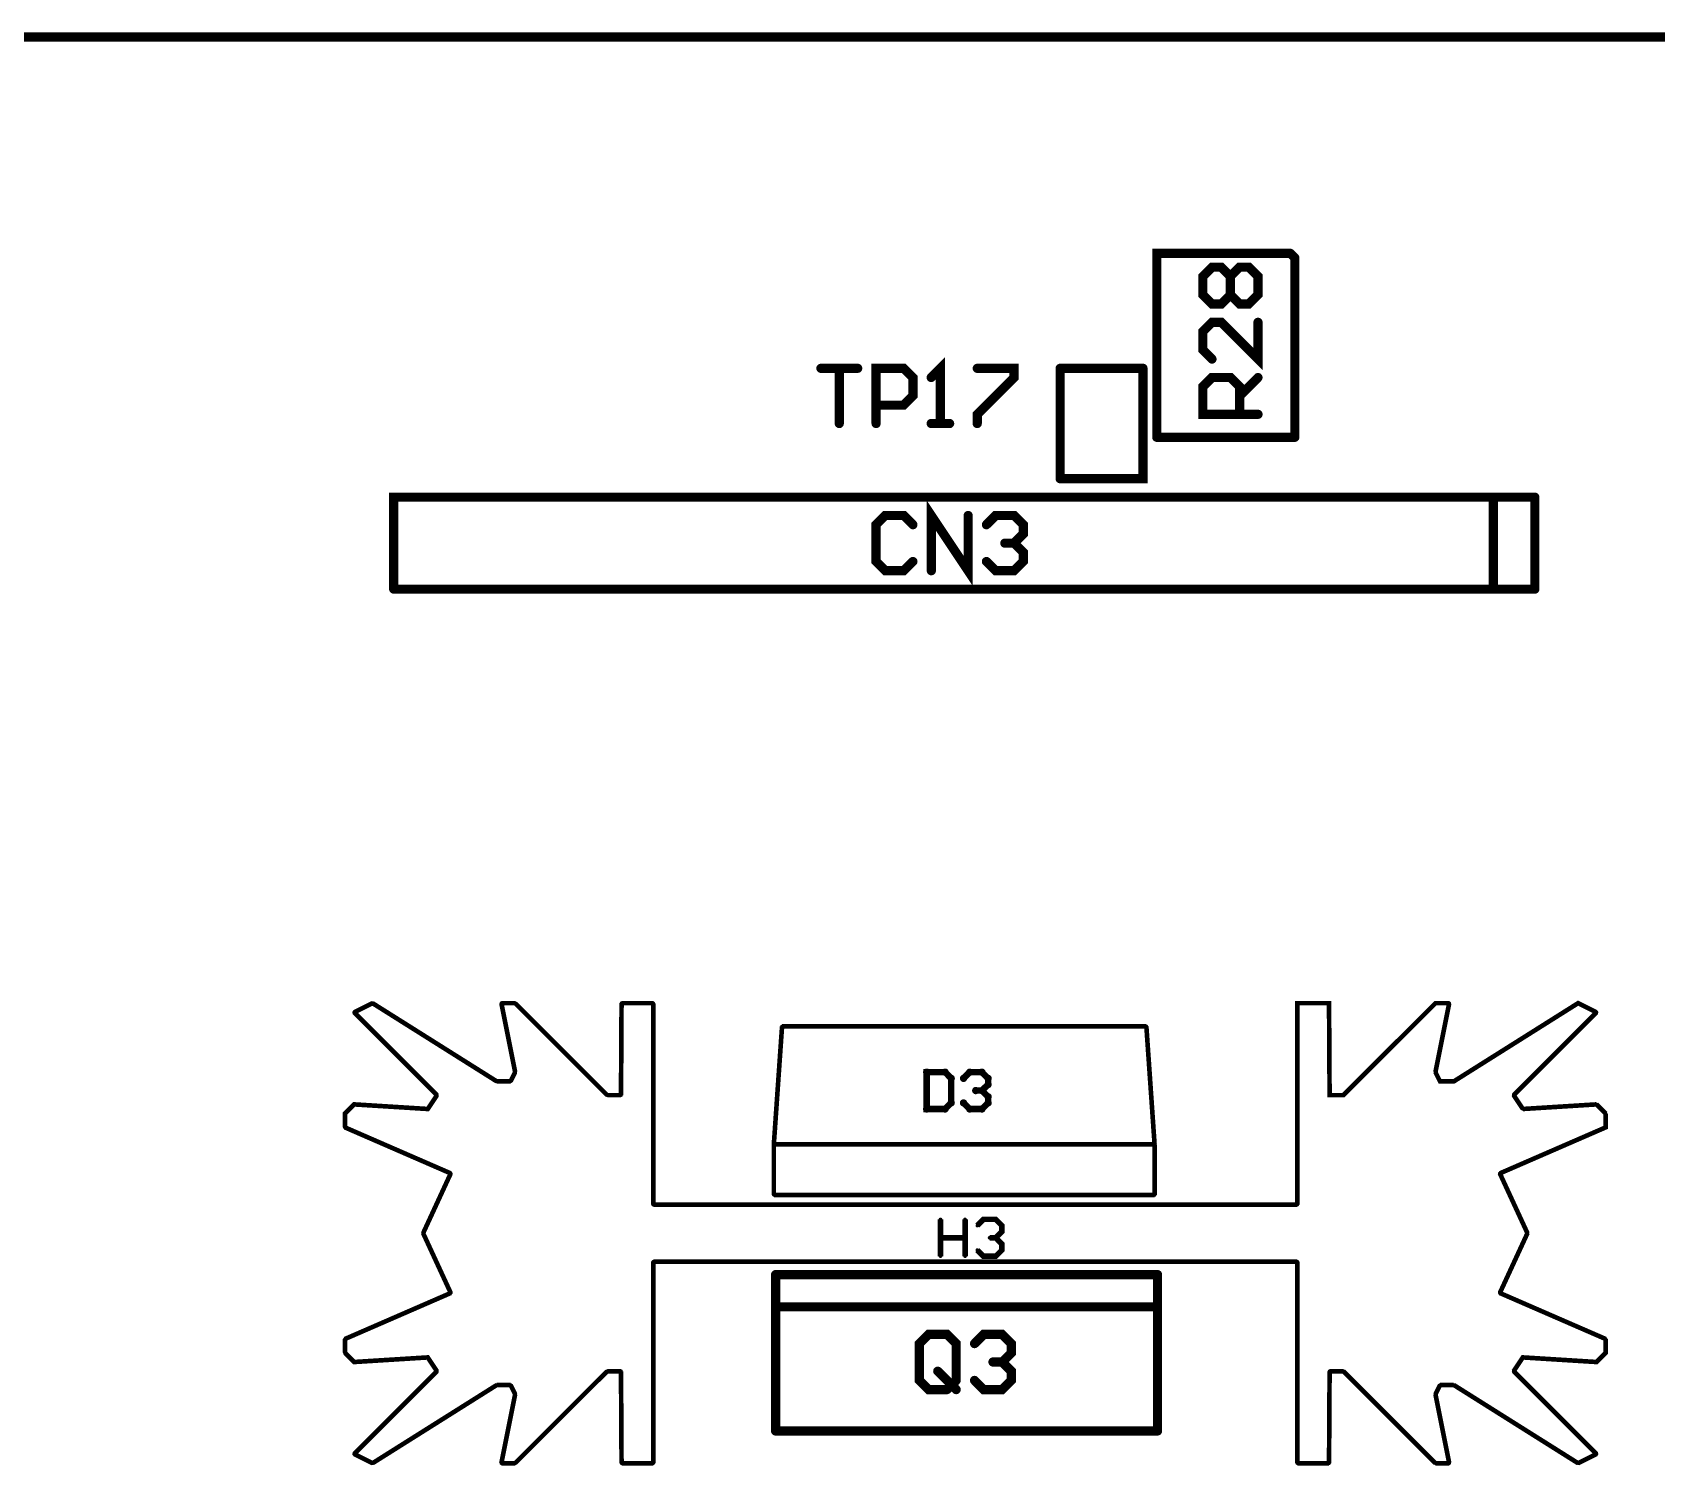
# Model space of a CAD drawing. Extents: x -4.2 to 14.8, y -3.5 to 8.8.
# Drawn here: x 0.004773 to 0.006538, y 0.005647 to 0.007205 of the extents above; entities that cross this region are included whole.
import ezdxf

# ---------------------------------------------------------------- set-up
doc = ezdxf.new("R2010")
doc.units = 0
doc.layers.add('2D_LINE_00', color=1, linetype='CONTINUOUS')

# ---------------------------------------------------------------- blocks, each defined once
blk = doc.blocks.new('SMOOTH_0$00001')
at = {"const_width": 0.00000499}
blk.add_lwpolyline([(-0.0000025, 0, 1), (0.0000025, 0, 1)], format="xyb", close=True, dxfattribs=at)
blk = doc.blocks.new('DRAWING_74')
at = {"layer": '2D_LINE_00', "const_width": 0.00001}
blk.add_lwpolyline([(0, 0), (0.000005, -0.000005)], dxfattribs=at)
at = {"layer": '2D_LINE_00'}
for p in [(0, 0), (0.000005, -0.000005)]:
    blk.add_blockref('SMOOTH_0$00001', p, dxfattribs=at)
blk = doc.blocks.new('DRAWING_75')
at = {"layer": '2D_LINE_00', "const_width": 0.00001}
blk.add_lwpolyline([(0, 0), (0, 0.000195)], dxfattribs=at)
at = {"layer": '2D_LINE_00'}
for p in [(0, 0.000195), (0, 0)]:
    blk.add_blockref('SMOOTH_0$00001', p, dxfattribs=at)
blk = doc.blocks.new('DRAWING_76')
at = {"layer": '2D_LINE_00', "const_width": 0.00001}
blk.add_lwpolyline([(0, 0), (0.00015, 0)], dxfattribs=at)
at = {"layer": '2D_LINE_00'}
for p in [(0, 0), (0.00015, 0)]:
    blk.add_blockref('SMOOTH_0$00001', p, dxfattribs=at)
blk = doc.blocks.new('DRAWING_77')
at = {"layer": '2D_LINE_00', "const_width": 0.00001}
blk.add_lwpolyline([(0, 0), (0, 0.0002), (0.000145, 0.0002)], dxfattribs=at)
at = {"layer": '2D_LINE_00'}
for p in [(0, 0.0002), (0.000145, 0.0002), (0, 0)]:
    blk.add_blockref('SMOOTH_0$00001', p, dxfattribs=at)
blk = doc.blocks.new('DRAWING_171')
at = {"layer": '2D_LINE_00', "const_width": 0.00001}
blk.add_lwpolyline([(0, 0), (0, 0.0001)], dxfattribs=at)
at = {"layer": '2D_LINE_00'}
for p in [(0, 0.0001), (0, 0)]:
    blk.add_blockref('SMOOTH_0$00001', p, dxfattribs=at)
blk = doc.blocks.new('DRAWING_172')
at = {"layer": '2D_LINE_00', "const_width": 0.00001}
blk.add_lwpolyline([(0, 0), (0.00124, 0)], dxfattribs=at)
at = {"layer": '2D_LINE_00'}
for p in [(0, 0), (0.00124, 0)]:
    blk.add_blockref('SMOOTH_0$00001', p, dxfattribs=at)
blk = doc.blocks.new('DRAWING_173')
at = {"layer": '2D_LINE_00', "const_width": 0.00001}
blk.add_lwpolyline([(0, 0), (0, 0.0001), (0.00124, 0.0001)], dxfattribs=at)
at = {"layer": '2D_LINE_00'}
for p in [(0, 0.0001), (0.00124, 0.0001), (0, 0)]:
    blk.add_blockref('SMOOTH_0$00001', p, dxfattribs=at)
blk = doc.blocks.new('DRAWING_174')
at = {"layer": '2D_LINE_00', "const_width": 0.00001}
blk.add_lwpolyline([(0, 0), (0, 0.0001)], dxfattribs=at)
at = {"layer": '2D_LINE_00'}
for p in [(0, 0.0001), (0, 0)]:
    blk.add_blockref('SMOOTH_0$00001', p, dxfattribs=at)
blk = doc.blocks.new('DRAWING_208')
at = {"layer": '2D_LINE_00', "const_width": 0.00001}
blk.add_lwpolyline([(0, 0), (0, 0.00017)], dxfattribs=at)
at = {"layer": '2D_LINE_00'}
for p in [(0, 0.00017), (0, 0)]:
    blk.add_blockref('SMOOTH_0$00001', p, dxfattribs=at)
blk = doc.blocks.new('DRAWING_209')
at = {"layer": '2D_LINE_00', "const_width": 0.00001}
blk.add_lwpolyline([(0, 0), (0.000415, 0)], dxfattribs=at)
at = {"layer": '2D_LINE_00'}
for p in [(0, 0), (0.000415, 0)]:
    blk.add_blockref('SMOOTH_0$00001', p, dxfattribs=at)
blk = doc.blocks.new('DRAWING_210')
at = {"layer": '2D_LINE_00', "const_width": 0.00001}
blk.add_lwpolyline([(0, 0), (0, 0.00017)], dxfattribs=at)
at = {"layer": '2D_LINE_00'}
for p in [(0, 0.00017), (0, 0)]:
    blk.add_blockref('SMOOTH_0$00001', p, dxfattribs=at)
blk = doc.blocks.new('DRAWING_211')
at = {"layer": '2D_LINE_00', "const_width": 0.00001}
blk.add_lwpolyline([(0, 0), (0.000415, 0)], dxfattribs=at)
at = {"layer": '2D_LINE_00'}
for p in [(0, 0), (0.000415, 0)]:
    blk.add_blockref('SMOOTH_0$00001', p, dxfattribs=at)
blk = doc.blocks.new('DRAWING_212')
at = {"layer": '2D_LINE_00', "const_width": 0.00001}
blk.add_lwpolyline([(0, 0), (0.000415, 0)], dxfattribs=at)
at = {"layer": '2D_LINE_00'}
for p in [(0, 0), (0.000415, 0)]:
    blk.add_blockref('SMOOTH_0$00001', p, dxfattribs=at)
blk = doc.blocks.new('DRAWING_286')
at = {"layer": '2D_LINE_00', "const_width": 0.00001}
blk.add_lwpolyline([(0, 0), (0, 0.00012)], dxfattribs=at)
at = {"layer": '2D_LINE_00'}
for p in [(0, 0.00012), (0, 0)]:
    blk.add_blockref('SMOOTH_0$00001', p, dxfattribs=at)
blk = doc.blocks.new('DRAWING_287')
at = {"layer": '2D_LINE_00', "const_width": 0.00001}
blk.add_lwpolyline([(0, 0), (0.00009, 0), (0.00009, 0.00012)], dxfattribs=at)
at = {"layer": '2D_LINE_00'}
for p in [(0.00009, 0.00012), (0, 0), (0.00009, 0)]:
    blk.add_blockref('SMOOTH_0$00001', p, dxfattribs=at)
blk = doc.blocks.new('DRAWING_288')
at = {"layer": '2D_LINE_00', "const_width": 0.00001}
blk.add_lwpolyline([(0, 0), (0.00009, 0)], dxfattribs=at)
at = {"layer": '2D_LINE_00'}
for p in [(0, 0), (0.00009, 0)]:
    blk.add_blockref('SMOOTH_0$00001', p, dxfattribs=at)
blk = doc.blocks.new('DRAWING_309')
at = {"layer": '2D_LINE_00', "const_width": 0.00001}
blk.add_lwpolyline([(0, 0), (0.01123, 0)], dxfattribs=at)
blk = doc.blocks.new('DRAWING_347')
at = {"layer": '2D_LINE_00', "const_width": 0.00001}
blk.add_lwpolyline([(0, 0), (-0.00006, 0), (-0.00006, 0.00003), (-0.00005, 0.00004), (-0.00003, 0.00004), (-0.00002, 0.00003), (-0.00002, 0)], dxfattribs=at)
at = {"layer": '2D_LINE_00'}
for p in [(-0.00005, 0.00004), (-0.00003, 0.00004), (-0.00006, 0.00003), (-0.00002, 0.00003), (-0.00006, 0), (-0.00002, 0), (0, 0)]:
    blk.add_blockref('SMOOTH_0$00001', p, dxfattribs=at)
blk = doc.blocks.new('DRAWING_348')
at = {"layer": '2D_LINE_00', "const_width": 0.00001}
blk.add_lwpolyline([(0, 0), (0.00002, 0.00002)], dxfattribs=at)
at = {"layer": '2D_LINE_00'}
for p in [(0.00002, 0.00002), (0, 0)]:
    blk.add_blockref('SMOOTH_0$00001', p, dxfattribs=at)
blk = doc.blocks.new('DRAWING_349')
at = {"layer": '2D_LINE_00', "const_width": 0.00001}
blk.add_lwpolyline([(0, 0), (0, -0.00004), (-0.00004, 0), (-0.00005, 0), (-0.00006, -0.00001), (-0.00006, -0.00003), (-0.00005, -0.00004)], dxfattribs=at)
at = {"layer": '2D_LINE_00'}
for p in [(-0.00005, 0), (-0.00004, 0), (0, 0), (-0.00006, -0.00001), (-0.00006, -0.00003), (-0.00005, -0.00004), (0, -0.00004)]:
    blk.add_blockref('SMOOTH_0$00001', p, dxfattribs=at)
blk = doc.blocks.new('DRAWING_350')
at = {"layer": '2D_LINE_00', "const_width": 0.00001}
blk.add_lwpolyline([(0, 0), (-0.00001, 0.00001), (-0.00001, 0.00003), (0, 0.00004), (0.00001, 0.00004), (0.00002, 0.00003), (0.00003, 0.00004), (0.00004, 0.00004), (0.00005, 0.00003), (0.00005, 0.00001), (0.00004, 0), (0.00003, 0), (0.00002, 0.00001), (0.00001, 0), (0, 0)], dxfattribs=at)
at = {"layer": '2D_LINE_00'}
for p in [(0, 0.00004), (0.00001, 0.00004), (0.00003, 0.00004), (0.00004, 0.00004), (-0.00001, 0.00003), (0.00002, 0.00003), (0.00005, 0.00003), (-0.00001, 0.00001), (0, 0), (0, 0), (0.00001, 0), (0.00002, 0.00001), (0.00003, 0), (0.00004, 0), (0.00005, 0.00001)]:
    blk.add_blockref('SMOOTH_0$00001', p, dxfattribs=at)
blk = doc.blocks.new('DRAWING_351')
at = {"layer": '2D_LINE_00', "const_width": 0.00001}
blk.add_lwpolyline([(0, 0), (0, 0.00002)], dxfattribs=at)
at = {"layer": '2D_LINE_00'}
for p in [(0, 0.00002), (0, 0)]:
    blk.add_blockref('SMOOTH_0$00001', p, dxfattribs=at)
blk = doc.blocks.new('DRAWING_431')
at = {"layer": '2D_LINE_00', "const_width": 0.00001}
blk.add_lwpolyline([(0, 0), (-0.00001, 0.00001), (-0.00003, 0.00001), (-0.00004, 0), (-0.00004, -0.00004), (-0.00003, -0.00005), (-0.00001, -0.00005), (0, -0.00004)], dxfattribs=at)
at = {"layer": '2D_LINE_00'}
for p in [(-0.00004, 0), (-0.00003, 0.00001), (-0.00001, 0.00001), (0, 0), (-0.00004, -0.00004), (0, -0.00004), (-0.00003, -0.00005), (-0.00001, -0.00005)]:
    blk.add_blockref('SMOOTH_0$00001', p, dxfattribs=at)
blk = doc.blocks.new('DRAWING_432')
at = {"layer": '2D_LINE_00', "const_width": 0.00001}
blk.add_lwpolyline([(0, 0), (0, 0.00006), (0.00004, 0), (0.00004, 0.00006)], dxfattribs=at)
at = {"layer": '2D_LINE_00'}
for p in [(0, 0.00006), (0.00004, 0.00006), (0, 0), (0.00004, 0)]:
    blk.add_blockref('SMOOTH_0$00001', p, dxfattribs=at)
blk = doc.blocks.new('DRAWING_433')
at = {"layer": '2D_LINE_00', "const_width": 0.00001}
blk.add_lwpolyline([(0, 0), (0.00001, 0.00001), (0.00003, 0.00001), (0.00004, 0), (0.00004, -0.00001), (0.00003, -0.00002), (0.00002, -0.00002), (0.00003, -0.00002), (0.00004, -0.00003), (0.00004, -0.00004), (0.00003, -0.00005), (0.00001, -0.00005), (0, -0.00004)], dxfattribs=at)
at = {"layer": '2D_LINE_00'}
for p in [(0, 0), (0.00001, 0.00001), (0.00003, 0.00001), (0.00004, 0), (0.00002, -0.00002), (0.00003, -0.00002), (0.00003, -0.00002), (0.00004, -0.00001), (0, -0.00004), (0.00004, -0.00003), (0.00004, -0.00004), (0.00001, -0.00005), (0.00003, -0.00005)]:
    blk.add_blockref('SMOOTH_0$00001', p, dxfattribs=at)
blk = doc.blocks.new('DRAWING_457')
at = {"layer": '2D_LINE_00', "const_width": 0.00001}
blk.add_lwpolyline([(0, 0), (0, 0.00004), (-0.00001, 0.00005), (-0.00003, 0.00005), (-0.00004, 0.00004), (-0.00004, 0), (-0.00003, -0.00001), (-0.00001, -0.00001)], dxfattribs=at)
at = {"layer": '2D_LINE_00'}
for p in [(-0.00003, 0.00005), (-0.00001, 0.00005), (-0.00004, 0.00004), (0, 0.00004), (-0.00004, 0), (0, 0), (-0.00003, -0.00001), (-0.00001, -0.00001)]:
    blk.add_blockref('SMOOTH_0$00001', p, dxfattribs=at)
blk = doc.blocks.new('DRAWING_458')
at = {"layer": '2D_LINE_00', "const_width": 0.00001}
blk.add_lwpolyline([(0, 0), (0.00002, -0.00002)], dxfattribs=at)
at = {"layer": '2D_LINE_00'}
for p in [(0, 0), (0.00002, -0.00002)]:
    blk.add_blockref('SMOOTH_0$00001', p, dxfattribs=at)
blk = doc.blocks.new('DRAWING_459')
at = {"layer": '2D_LINE_00', "const_width": 0.00001}
blk.add_lwpolyline([(0, 0), (0.00001, 0.00001)], dxfattribs=at)
at = {"layer": '2D_LINE_00'}
for p in [(0, 0), (0.00001, 0.00001)]:
    blk.add_blockref('SMOOTH_0$00001', p, dxfattribs=at)
blk = doc.blocks.new('DRAWING_460')
at = {"layer": '2D_LINE_00', "const_width": 0.00001}
blk.add_lwpolyline([(0, 0), (0.00001, 0.00001), (0.00003, 0.00001), (0.00004, 0), (0.00004, -0.00001), (0.00003, -0.00002), (0.00002, -0.00002), (0.00003, -0.00002), (0.00004, -0.00003), (0.00004, -0.00004), (0.00003, -0.00005), (0.00001, -0.00005), (0, -0.00004)], dxfattribs=at)
at = {"layer": '2D_LINE_00'}
for p in [(0, 0), (0.00001, 0.00001), (0.00003, 0.00001), (0.00004, 0), (0.00002, -0.00002), (0.00003, -0.00002), (0.00003, -0.00002), (0.00004, -0.00001), (0, -0.00004), (0.00004, -0.00003), (0.00004, -0.00004), (0.00001, -0.00005), (0.00003, -0.00005)]:
    blk.add_blockref('SMOOTH_0$00001', p, dxfattribs=at)
blk = doc.blocks.new('DRAWING_528')
at = {"layer": '2D_LINE_00', "const_width": 0.00001}
blk.add_lwpolyline([(0, 0), (0.00004, 0), (0.00002, 0), (0.00002, -0.00006)], dxfattribs=at)
at = {"layer": '2D_LINE_00'}
for p in [(0, 0), (0.00002, 0), (0.00004, 0), (0.00002, -0.00006)]:
    blk.add_blockref('SMOOTH_0$00001', p, dxfattribs=at)
blk = doc.blocks.new('DRAWING_529')
at = {"layer": '2D_LINE_00', "const_width": 0.00001}
blk.add_lwpolyline([(0, 0), (0, 0.00006), (0.00003, 0.00006), (0.00004, 0.00005), (0.00004, 0.00003), (0.00003, 0.00002), (0, 0.00002)], dxfattribs=at)
at = {"layer": '2D_LINE_00'}
for p in [(0, 0.00006), (0.00003, 0.00006), (0.00004, 0.00005), (0, 0.00002), (0.00003, 0.00002), (0.00004, 0.00003), (0, 0)]:
    blk.add_blockref('SMOOTH_0$00001', p, dxfattribs=at)
blk = doc.blocks.new('DRAWING_530')
at = {"layer": '2D_LINE_00', "const_width": 0.00001}
blk.add_lwpolyline([(0, 0), (0.00002, 0), (0.00001, 0), (0.00001, 0.00006), (0, 0.00005)], dxfattribs=at)
at = {"layer": '2D_LINE_00'}
for p in [(0, 0.00005), (0.00001, 0.00006), (0, 0), (0.00001, 0), (0.00002, 0)]:
    blk.add_blockref('SMOOTH_0$00001', p, dxfattribs=at)
blk = doc.blocks.new('DRAWING_531')
at = {"layer": '2D_LINE_00', "const_width": 0.00001}
blk.add_lwpolyline([(0, 0), (0.00004, 0), (0.00004, -0.00001), (0, -0.00005), (0, -0.00006)], dxfattribs=at)
at = {"layer": '2D_LINE_00'}
for p in [(0, 0), (0.00004, 0), (0.00004, -0.00001), (0, -0.00005), (0, -0.00006)]:
    blk.add_blockref('SMOOTH_0$00001', p, dxfattribs=at)
blk = doc.blocks.new('SMOOTH_0$000007874')
at = {"const_width": 0.00000394}
blk.add_lwpolyline([(-0.000002, 0, 1), (0.000002, 0, 1)], format="xyb", close=True, dxfattribs=at)
blk = doc.blocks.new('DRAWING_588')
at = {"layer": '2D_LINE_00', "const_width": 0.00000701}
blk.add_lwpolyline([(0, 0), (0, -0.00004), (0.00002, -0.00004), (0.0000266, -0.0000333), (0.0000266, -0.0000067), (0.00002, 0), (0, 0)], dxfattribs=at)
at = {"layer": '2D_LINE_00'}
for p in [(0, 0), (0, 0), (0.00002, 0), (0.0000266, -0.0000067), (0.0000266, -0.0000333), (0, -0.00004), (0.00002, -0.00004)]:
    blk.add_blockref('SMOOTH_0$000007874', p, dxfattribs=at)
blk = doc.blocks.new('DRAWING_589')
at = {"layer": '2D_LINE_00', "const_width": 0.00000701}
blk.add_lwpolyline([(0, 0), (0.0000067, 0.0000067), (0.00002, 0.0000067), (0.0000267, 0), (0.0000267, -0.0000067), (0.00002, -0.0000133), (0.0000133, -0.0000133), (0.00002, -0.0000133), (0.0000267, -0.00002), (0.0000267, -0.0000267), (0.00002, -0.0000333), (0.0000067, -0.0000333), (0, -0.0000267)], dxfattribs=at)
at = {"layer": '2D_LINE_00'}
for p in [(0, 0), (0.0000067, 0.0000067), (0.00002, 0.0000067), (0.0000267, 0), (0.0000133, -0.0000133), (0.00002, -0.0000133), (0.00002, -0.0000133), (0.0000267, -0.0000067), (0.0000267, -0.00002), (0, -0.0000267), (0.0000067, -0.0000333), (0.00002, -0.0000333), (0.0000267, -0.0000267)]:
    blk.add_blockref('SMOOTH_0$000007874', p, dxfattribs=at)
blk = doc.blocks.new('SMOOTH_0$000003937')
at = {"const_width": 0.00000197}
blk.add_lwpolyline([(-0.000001, 0, 1), (0.000001, 0, 1)], format="xyb", close=True, dxfattribs=at)
blk = doc.blocks.new('DRAWING_1380')
at = {"layer": '2D_LINE_00', "const_width": 0.00000601}
blk.add_lwpolyline([(0, 0), (0, -0.00004), (0, -0.00002), (0.0000267, -0.00002), (0.0000267, 0), (0.0000267, -0.00004)], dxfattribs=at)
at = {"layer": '2D_LINE_00'}
for p in [(0, 0), (0.0000267, 0), (0, -0.00002), (0.0000267, -0.00002), (0, -0.00004), (0.0000267, -0.00004)]:
    blk.add_blockref('SMOOTH_0$000003937', p, dxfattribs=at)
blk = doc.blocks.new('DRAWING_1381')
at = {"layer": '2D_LINE_00', "const_width": 0.00000601}
blk.add_lwpolyline([(0, 0), (0.0000066, 0.0000067), (0.00002, 0.0000067), (0.0000266, 0), (0.0000266, -0.0000067), (0.00002, -0.0000133), (0.0000133, -0.0000133), (0.00002, -0.0000133), (0.0000266, -0.00002), (0.0000266, -0.0000267), (0.00002, -0.0000333), (0.0000066, -0.0000333), (0, -0.0000267)], dxfattribs=at)
at = {"layer": '2D_LINE_00'}
for p in [(0, 0), (0.0000066, 0.0000067), (0.00002, 0.0000067), (0.0000266, 0), (0.0000133, -0.0000133), (0.00002, -0.0000133), (0.00002, -0.0000133), (0.0000266, -0.0000067), (0, -0.0000267), (0.0000066, -0.0000333), (0.00002, -0.0000333), (0.0000266, -0.00002), (0.0000266, -0.0000267)]:
    blk.add_blockref('SMOOTH_0$000003937', p, dxfattribs=at)
blk = doc.blocks.new('DRAWING_1900')
at = {"layer": '2D_LINE_00', "const_width": 0.00000501}
blk.add_lwpolyline([(0, 0), (0, 0.0000551)], dxfattribs=at)
at = {"layer": '2D_LINE_00'}
for p in [(0, 0.0000551), (0, 0)]:
    blk.add_blockref('SMOOTH_0$000003937', p, dxfattribs=at)
blk = doc.blocks.new('DRAWING_1901')
at = {"layer": '2D_LINE_00', "const_width": 0.00000501}
blk.add_lwpolyline([(0, 0), (0.0003959, 0)], dxfattribs=at)
at = {"layer": '2D_LINE_00'}
for p in [(0, 0), (0.0003959, 0)]:
    blk.add_blockref('SMOOTH_0$000003937', p, dxfattribs=at)
blk = doc.blocks.new('DRAWING_1902')
at = {"layer": '2D_LINE_00', "const_width": 0.00000501}
blk.add_lwpolyline([(0, 0), (0.0004138, 0)], dxfattribs=at)
at = {"layer": '2D_LINE_00'}
for p in [(0, 0), (0.0004138, 0)]:
    blk.add_blockref('SMOOTH_0$000003937', p, dxfattribs=at)
blk = doc.blocks.new('DRAWING_1903')
at = {"layer": '2D_LINE_00', "const_width": 0.00000501}
blk.add_lwpolyline([(0, 0), (0.0004138, 0)], dxfattribs=at)
at = {"layer": '2D_LINE_00'}
for p in [(0, 0), (0.0004138, 0)]:
    blk.add_blockref('SMOOTH_0$000003937', p, dxfattribs=at)
blk = doc.blocks.new('DRAWING_1904')
at = {"layer": '2D_LINE_00', "const_width": 0.00000501}
blk.add_lwpolyline([(0, 0), (0.0000089, -0.000128)], dxfattribs=at)
at = {"layer": '2D_LINE_00'}
for p in [(0, 0), (0.0000089, -0.000128)]:
    blk.add_blockref('SMOOTH_0$000003937', p, dxfattribs=at)
blk = doc.blocks.new('DRAWING_1905')
at = {"layer": '2D_LINE_00', "const_width": 0.00000501}
blk.add_lwpolyline([(0, 0), (0, 0.0000551), (0.0000089, 0.0001831)], dxfattribs=at)
at = {"layer": '2D_LINE_00'}
for p in [(0.0000089, 0.0001831), (0, 0.0000551), (0, 0)]:
    blk.add_blockref('SMOOTH_0$000003937', p, dxfattribs=at)
blk = doc.blocks.new('DRAWING_1970')
at = {"layer": '2D_LINE_00', "const_width": 0.00000501}
blk.add_lwpolyline([(0, 0), (0.00001, 0.000015), (0.00009, 0.00001), (0.0001, 0.00002), (0.0001, 0.000035)], dxfattribs=at)
at = {"layer": '2D_LINE_00'}
for p in [(0.0001, 0.000035), (0.0001, 0.00002), (0, 0), (0.00001, 0.000015), (0.00009, 0.00001)]:
    blk.add_blockref('SMOOTH_0$000003937', p, dxfattribs=at)
blk = doc.blocks.new('DRAWING_1971')
at = {"layer": '2D_LINE_00', "const_width": 0.00000501}
blk.add_lwpolyline([(0, 0), (0.000115, -0.00005)], dxfattribs=at)
at = {"layer": '2D_LINE_00'}
for p in [(0, 0), (0.000115, -0.00005)]:
    blk.add_blockref('SMOOTH_0$000003937', p, dxfattribs=at)
blk = doc.blocks.new('DRAWING_1972')
at = {"layer": '2D_LINE_00', "const_width": 0.00000501}
blk.add_lwpolyline([(0, 0), (0.00003, 0.000065)], dxfattribs=at)
at = {"layer": '2D_LINE_00'}
for p in [(0.00003, 0.000065), (0, 0)]:
    blk.add_blockref('SMOOTH_0$000003937', p, dxfattribs=at)
blk = doc.blocks.new('DRAWING_1973')
at = {"layer": '2D_LINE_00', "const_width": 0.00000501}
blk.add_lwpolyline([(0, 0), (0.00003, 0.000065)], dxfattribs=at)
at = {"layer": '2D_LINE_00'}
for p in [(0.00003, 0.000065), (0, 0)]:
    blk.add_blockref('SMOOTH_0$000003937', p, dxfattribs=at)
blk = doc.blocks.new('DRAWING_1974')
at = {"layer": '2D_LINE_00', "const_width": 0.00000501}
blk.add_lwpolyline([(0, 0), (0.000115, -0.00005)], dxfattribs=at)
at = {"layer": '2D_LINE_00'}
for p in [(0, 0), (0.000115, -0.00005)]:
    blk.add_blockref('SMOOTH_0$000003937', p, dxfattribs=at)
blk = doc.blocks.new('DRAWING_1975')
at = {"layer": '2D_LINE_00', "const_width": 0.00000501}
blk.add_lwpolyline([(0, 0), (0, 0.000015), (0.00001, 0.000025), (0.00009, 0.00002), (0.0001, 0.000035)], dxfattribs=at)
at = {"layer": '2D_LINE_00'}
for p in [(0.0001, 0.000035), (0.00001, 0.000025), (0.00009, 0.00002), (0, 0.000015), (0, 0)]:
    blk.add_blockref('SMOOTH_0$000003937', p, dxfattribs=at)
blk = doc.blocks.new('DRAWING_1976')
at = {"layer": '2D_LINE_00', "const_width": 0.00000501}
blk.add_lwpolyline([(0, 0), (0.00003, -0.000065)], dxfattribs=at)
at = {"layer": '2D_LINE_00'}
for p in [(0, 0), (0.00003, -0.000065)]:
    blk.add_blockref('SMOOTH_0$000003937', p, dxfattribs=at)
blk = doc.blocks.new('DRAWING_1977')
at = {"layer": '2D_LINE_00', "const_width": 0.00000501}
blk.add_lwpolyline([(0, 0), (0.000115, 0.00005), (0.000115, 0.000065)], dxfattribs=at)
at = {"layer": '2D_LINE_00'}
for p in [(0.000115, 0.000065), (0.000115, 0.00005), (0, 0)]:
    blk.add_blockref('SMOOTH_0$000003937', p, dxfattribs=at)
blk = doc.blocks.new('DRAWING_1978')
at = {"layer": '2D_LINE_00', "const_width": 0.00000501}
blk.add_lwpolyline([(0, 0), (0.00001, -0.00001)], dxfattribs=at)
at = {"layer": '2D_LINE_00'}
for p in [(0, 0), (0.00001, -0.00001)]:
    blk.add_blockref('SMOOTH_0$000003937', p, dxfattribs=at)
blk = doc.blocks.new('DRAWING_1979')
at = {"layer": '2D_LINE_00', "const_width": 0.00000501}
blk.add_lwpolyline([(0, 0), (0.00008, 0.000005)], dxfattribs=at)
at = {"layer": '2D_LINE_00'}
for p in [(0, 0), (0.00008, 0.000005)]:
    blk.add_blockref('SMOOTH_0$000003937', p, dxfattribs=at)
blk = doc.blocks.new('DRAWING_1980')
at = {"layer": '2D_LINE_00', "const_width": 0.00000501}
blk.add_lwpolyline([(0, 0), (0.00001, -0.000015)], dxfattribs=at)
at = {"layer": '2D_LINE_00'}
for p in [(0, 0), (0.00001, -0.000015)]:
    blk.add_blockref('SMOOTH_0$000003937', p, dxfattribs=at)
blk = doc.blocks.new('DRAWING_1981')
at = {"layer": '2D_LINE_00', "const_width": 0.00000501}
blk.add_lwpolyline([(0, 0), (0.00003, -0.000065)], dxfattribs=at)
at = {"layer": '2D_LINE_00'}
for p in [(0, 0), (0.00003, -0.000065)]:
    blk.add_blockref('SMOOTH_0$000003937', p, dxfattribs=at)
blk = doc.blocks.new('DRAWING_1982')
at = {"layer": '2D_LINE_00', "const_width": 0.00000501}
blk.add_lwpolyline([(0, 0), (0.000115, 0.00005)], dxfattribs=at)
at = {"layer": '2D_LINE_00'}
for p in [(0.000115, 0.00005), (0, 0)]:
    blk.add_blockref('SMOOTH_0$000003937', p, dxfattribs=at)
blk = doc.blocks.new('DRAWING_1983')
at = {"layer": '2D_LINE_00', "const_width": 0.00000501}
blk.add_lwpolyline([(0, 0), (0, 0.000015)], dxfattribs=at)
at = {"layer": '2D_LINE_00'}
for p in [(0, 0.000015), (0, 0)]:
    blk.add_blockref('SMOOTH_0$000003937', p, dxfattribs=at)
blk = doc.blocks.new('DRAWING_1984')
at = {"layer": '2D_LINE_00', "const_width": 0.00000501}
blk.add_lwpolyline([(0, 0), (0.00001, -0.00001), (0.00009, -0.000005), (0.0001, -0.00002)], dxfattribs=at)
at = {"layer": '2D_LINE_00'}
for p in [(0, 0), (0.00001, -0.00001), (0.00009, -0.000005), (0.0001, -0.00002)]:
    blk.add_blockref('SMOOTH_0$000003937', p, dxfattribs=at)
blk = doc.blocks.new('DRAWING_1985')
at = {"layer": '2D_LINE_00', "const_width": 0.00000501}
blk.add_lwpolyline([(0, 0), (0.00009, -0.00009)], dxfattribs=at)
at = {"layer": '2D_LINE_00'}
for p in [(0, 0), (0.00009, -0.00009)]:
    blk.add_blockref('SMOOTH_0$000003937', p, dxfattribs=at)
blk = doc.blocks.new('DRAWING_1986')
at = {"layer": '2D_LINE_00', "const_width": 0.00000501}
blk.add_lwpolyline([(0, 0), (0.00002, 0.00001)], dxfattribs=at)
at = {"layer": '2D_LINE_00'}
for p in [(0, 0), (0.00002, 0.00001)]:
    blk.add_blockref('SMOOTH_0$000003937', p, dxfattribs=at)
blk = doc.blocks.new('DRAWING_1987')
at = {"layer": '2D_LINE_00', "const_width": 0.00000501}
blk.add_lwpolyline([(0, 0), (0.000135, -0.000085)], dxfattribs=at)
at = {"layer": '2D_LINE_00'}
for p in [(0, 0), (0.000135, -0.000085)]:
    blk.add_blockref('SMOOTH_0$000003937', p, dxfattribs=at)
blk = doc.blocks.new('DRAWING_1988')
at = {"layer": '2D_LINE_00', "const_width": 0.00000501}
blk.add_lwpolyline([(0, 0), (0.000015, 0)], dxfattribs=at)
at = {"layer": '2D_LINE_00'}
for p in [(0, 0), (0.000015, 0)]:
    blk.add_blockref('SMOOTH_0$000003937', p, dxfattribs=at)
blk = doc.blocks.new('DRAWING_1989')
at = {"layer": '2D_LINE_00', "const_width": 0.00000501}
blk.add_lwpolyline([(0, 0), (0.000005, 0.00001)], dxfattribs=at)
at = {"layer": '2D_LINE_00'}
for p in [(0, 0), (0.000005, 0.00001)]:
    blk.add_blockref('SMOOTH_0$000003937', p, dxfattribs=at)
blk = doc.blocks.new('DRAWING_1990')
at = {"layer": '2D_LINE_00', "const_width": 0.00000501}
blk.add_lwpolyline([(0, 0), (0.000015, -0.000075)], dxfattribs=at)
at = {"layer": '2D_LINE_00'}
for p in [(0, 0), (0.000015, -0.000075)]:
    blk.add_blockref('SMOOTH_0$000003937', p, dxfattribs=at)
blk = doc.blocks.new('DRAWING_1991')
at = {"layer": '2D_LINE_00', "const_width": 0.00000501}
blk.add_lwpolyline([(0, 0), (0.000015, 0)], dxfattribs=at)
at = {"layer": '2D_LINE_00'}
for p in [(0, 0), (0.000015, 0)]:
    blk.add_blockref('SMOOTH_0$000003937', p, dxfattribs=at)
blk = doc.blocks.new('DRAWING_1992')
at = {"layer": '2D_LINE_00', "const_width": 0.00000501}
blk.add_lwpolyline([(0, 0), (0.0001, -0.0001)], dxfattribs=at)
at = {"layer": '2D_LINE_00'}
for p in [(0, 0), (0.0001, -0.0001)]:
    blk.add_blockref('SMOOTH_0$000003937', p, dxfattribs=at)
blk = doc.blocks.new('DRAWING_1993')
at = {"layer": '2D_LINE_00', "const_width": 0.00000501}
blk.add_lwpolyline([(0, 0), (0.000015, 0)], dxfattribs=at)
at = {"layer": '2D_LINE_00'}
for p in [(0, 0), (0.000015, 0)]:
    blk.add_blockref('SMOOTH_0$000003937', p, dxfattribs=at)
blk = doc.blocks.new('DRAWING_1994')
at = {"layer": '2D_LINE_00', "const_width": 0.00000501}
blk.add_lwpolyline([(0, 0), (0.0000006, 0.0001)], dxfattribs=at)
at = {"layer": '2D_LINE_00'}
for p in [(0.0000006, 0.0001), (0, 0)]:
    blk.add_blockref('SMOOTH_0$000003937', p, dxfattribs=at)
blk = doc.blocks.new('DRAWING_1995')
at = {"layer": '2D_LINE_00', "const_width": 0.00000501}
blk.add_lwpolyline([(0, 0), (0.0000344, 0)], dxfattribs=at)
at = {"layer": '2D_LINE_00'}
for p in [(0, 0), (0.0000344, 0)]:
    blk.add_blockref('SMOOTH_0$000003937', p, dxfattribs=at)
blk = doc.blocks.new('DRAWING_1996')
at = {"layer": '2D_LINE_00', "const_width": 0.00000501}
blk.add_lwpolyline([(0, 0), (0, 0.000219)], dxfattribs=at)
at = {"layer": '2D_LINE_00'}
for p in [(0, 0.000219), (0, 0)]:
    blk.add_blockref('SMOOTH_0$000003937', p, dxfattribs=at)
blk = doc.blocks.new('DRAWING_1997')
at = {"layer": '2D_LINE_00', "const_width": 0.00000501}
blk.add_lwpolyline([(0, 0), (0.0007, 0)], dxfattribs=at)
at = {"layer": '2D_LINE_00'}
for p in [(0, 0), (0.0007, 0)]:
    blk.add_blockref('SMOOTH_0$000003937', p, dxfattribs=at)
blk = doc.blocks.new('DRAWING_1998')
at = {"layer": '2D_LINE_00', "const_width": 0.00000501}
blk.add_lwpolyline([(0, 0), (0.0007, 0)], dxfattribs=at)
at = {"layer": '2D_LINE_00'}
for p in [(0, 0), (0.0007, 0)]:
    blk.add_blockref('SMOOTH_0$000003937', p, dxfattribs=at)
blk = doc.blocks.new('DRAWING_1999')
at = {"layer": '2D_LINE_00', "const_width": 0.00000501}
blk.add_lwpolyline([(0, 0), (0, 0.000219)], dxfattribs=at)
at = {"layer": '2D_LINE_00'}
for p in [(0, 0.000219), (0, 0)]:
    blk.add_blockref('SMOOTH_0$000003937', p, dxfattribs=at)
blk = doc.blocks.new('DRAWING_2000')
at = {"layer": '2D_LINE_00', "const_width": 0.00000501}
blk.add_lwpolyline([(0, 0), (0.0000344, 0)], dxfattribs=at)
at = {"layer": '2D_LINE_00'}
for p in [(0, 0), (0.0000344, 0)]:
    blk.add_blockref('SMOOTH_0$000003937', p, dxfattribs=at)
blk = doc.blocks.new('DRAWING_2001')
at = {"layer": '2D_LINE_00', "const_width": 0.00000501}
blk.add_lwpolyline([(0, 0), (0.0000006, 0.0001)], dxfattribs=at)
at = {"layer": '2D_LINE_00'}
for p in [(0.0000006, 0.0001), (0, 0)]:
    blk.add_blockref('SMOOTH_0$000003937', p, dxfattribs=at)
blk = doc.blocks.new('DRAWING_2002')
at = {"layer": '2D_LINE_00', "const_width": 0.00000501}
blk.add_lwpolyline([(0, 0), (0.000015, 0)], dxfattribs=at)
at = {"layer": '2D_LINE_00'}
for p in [(0, 0), (0.000015, 0)]:
    blk.add_blockref('SMOOTH_0$000003937', p, dxfattribs=at)
blk = doc.blocks.new('DRAWING_2003')
at = {"layer": '2D_LINE_00', "const_width": 0.00000501}
blk.add_lwpolyline([(0, 0), (0.0001, -0.0001)], dxfattribs=at)
at = {"layer": '2D_LINE_00'}
for p in [(0, 0), (0.0001, -0.0001)]:
    blk.add_blockref('SMOOTH_0$000003937', p, dxfattribs=at)
blk = doc.blocks.new('DRAWING_2004')
at = {"layer": '2D_LINE_00', "const_width": 0.00000501}
blk.add_lwpolyline([(0, 0), (0.000015, 0)], dxfattribs=at)
at = {"layer": '2D_LINE_00'}
for p in [(0, 0), (0.000015, 0)]:
    blk.add_blockref('SMOOTH_0$000003937', p, dxfattribs=at)
blk = doc.blocks.new('DRAWING_2005')
at = {"layer": '2D_LINE_00', "const_width": 0.00000501}
blk.add_lwpolyline([(0, 0), (0.000015, -0.000075)], dxfattribs=at)
at = {"layer": '2D_LINE_00'}
for p in [(0, 0), (0.000015, -0.000075)]:
    blk.add_blockref('SMOOTH_0$000003937', p, dxfattribs=at)
blk = doc.blocks.new('DRAWING_2006')
at = {"layer": '2D_LINE_00', "const_width": 0.00000501}
blk.add_lwpolyline([(0, 0), (0.000005, 0.00001)], dxfattribs=at)
at = {"layer": '2D_LINE_00'}
for p in [(0, 0), (0.000005, 0.00001)]:
    blk.add_blockref('SMOOTH_0$000003937', p, dxfattribs=at)
blk = doc.blocks.new('DRAWING_2007')
at = {"layer": '2D_LINE_00', "const_width": 0.00000501}
blk.add_lwpolyline([(0, 0), (0.000015, 0)], dxfattribs=at)
at = {"layer": '2D_LINE_00'}
for p in [(0, 0), (0.000015, 0)]:
    blk.add_blockref('SMOOTH_0$000003937', p, dxfattribs=at)
blk = doc.blocks.new('DRAWING_2008')
at = {"layer": '2D_LINE_00', "const_width": 0.00000501}
blk.add_lwpolyline([(0, 0), (0.000135, -0.000085)], dxfattribs=at)
at = {"layer": '2D_LINE_00'}
for p in [(0, 0), (0.000135, -0.000085)]:
    blk.add_blockref('SMOOTH_0$000003937', p, dxfattribs=at)
blk = doc.blocks.new('DRAWING_2009')
at = {"layer": '2D_LINE_00', "const_width": 0.00000501}
blk.add_lwpolyline([(0, 0), (0.00002, 0.00001)], dxfattribs=at)
at = {"layer": '2D_LINE_00'}
for p in [(0, 0), (0.00002, 0.00001)]:
    blk.add_blockref('SMOOTH_0$000003937', p, dxfattribs=at)
blk = doc.blocks.new('DRAWING_2010')
at = {"layer": '2D_LINE_00', "const_width": 0.00000501}
blk.add_lwpolyline([(0, 0), (0.00009, -0.00009)], dxfattribs=at)
at = {"layer": '2D_LINE_00'}
for p in [(0, 0), (0.00009, -0.00009)]:
    blk.add_blockref('SMOOTH_0$000003937', p, dxfattribs=at)
blk = doc.blocks.new('DRAWING_2011')
at = {"layer": '2D_LINE_00', "const_width": 0.00000501}
blk.add_lwpolyline([(0, 0), (0, 0.000219), (0.0000344, 0.000219), (0.000035, 0.000119), (0.00005, 0.000119), (0.00015, 0.000219), (0.000165, 0.000219)], dxfattribs=at)
at = {"layer": '2D_LINE_00'}
for p in [(0, 0.000219), (0.0000344, 0.000219), (0.00015, 0.000219), (0.000165, 0.000219), (0.000035, 0.000119), (0.00005, 0.000119), (0, 0)]:
    blk.add_blockref('SMOOTH_0$000003937', p, dxfattribs=at)
blk = doc.blocks.new('DRAWING_2012')
at = {"layer": '2D_LINE_00', "const_width": 0.00000501}
blk.add_lwpolyline([(0, 0), (0.000015, 0.000075)], dxfattribs=at)
at = {"layer": '2D_LINE_00'}
for p in [(0.000015, 0.000075), (0, 0)]:
    blk.add_blockref('SMOOTH_0$000003937', p, dxfattribs=at)
blk = doc.blocks.new('DRAWING_2013')
at = {"layer": '2D_LINE_00', "const_width": 0.00000501}
blk.add_lwpolyline([(0, 0), (0.000005, -0.00001), (0.00002, -0.00001), (0.000155, 0.000075), (0.000175, 0.000065)], dxfattribs=at)
at = {"layer": '2D_LINE_00'}
for p in [(0.000155, 0.000075), (0.000175, 0.000065), (0, 0), (0.000005, -0.00001), (0.00002, -0.00001)]:
    blk.add_blockref('SMOOTH_0$000003937', p, dxfattribs=at)
blk = doc.blocks.new('DRAWING_2014')
at = {"layer": '2D_LINE_00', "const_width": 0.00000501}
blk.add_lwpolyline([(0, 0), (0.00009, 0.00009)], dxfattribs=at)
at = {"layer": '2D_LINE_00'}
for p in [(0.00009, 0.00009), (0, 0)]:
    blk.add_blockref('SMOOTH_0$000003937', p, dxfattribs=at)
blk = doc.blocks.new('DRAWING_2015')
at = {"layer": '2D_LINE_00', "const_width": 0.00000501}
blk.add_lwpolyline([(0, 0), (0, 0.000219)], dxfattribs=at)
at = {"layer": '2D_LINE_00'}
for p in [(0, 0.000219), (0, 0)]:
    blk.add_blockref('SMOOTH_0$000003937', p, dxfattribs=at)
blk = doc.blocks.new('DRAWING_2016')
at = {"layer": '2D_LINE_00', "const_width": 0.00000501}
blk.add_lwpolyline([(0, 0), (0.0000344, 0)], dxfattribs=at)
at = {"layer": '2D_LINE_00'}
for p in [(0, 0), (0.0000344, 0)]:
    blk.add_blockref('SMOOTH_0$000003937', p, dxfattribs=at)
blk = doc.blocks.new('DRAWING_2017')
at = {"layer": '2D_LINE_00', "const_width": 0.00000501}
blk.add_lwpolyline([(0, 0), (0.0000006, -0.0001)], dxfattribs=at)
at = {"layer": '2D_LINE_00'}
for p in [(0, 0), (0.0000006, -0.0001)]:
    blk.add_blockref('SMOOTH_0$000003937', p, dxfattribs=at)
blk = doc.blocks.new('DRAWING_2018')
at = {"layer": '2D_LINE_00', "const_width": 0.00000501}
blk.add_lwpolyline([(0, 0), (0.000015, 0)], dxfattribs=at)
at = {"layer": '2D_LINE_00'}
for p in [(0, 0), (0.000015, 0)]:
    blk.add_blockref('SMOOTH_0$000003937', p, dxfattribs=at)
blk = doc.blocks.new('DRAWING_2019')
at = {"layer": '2D_LINE_00', "const_width": 0.00000501}
blk.add_lwpolyline([(0, 0), (0.0001, 0.0001)], dxfattribs=at)
at = {"layer": '2D_LINE_00'}
for p in [(0.0001, 0.0001), (0, 0)]:
    blk.add_blockref('SMOOTH_0$000003937', p, dxfattribs=at)
blk = doc.blocks.new('DRAWING_2020')
at = {"layer": '2D_LINE_00', "const_width": 0.00000501}
blk.add_lwpolyline([(0, 0), (0.000015, 0)], dxfattribs=at)
at = {"layer": '2D_LINE_00'}
for p in [(0, 0), (0.000015, 0)]:
    blk.add_blockref('SMOOTH_0$000003937', p, dxfattribs=at)
blk = doc.blocks.new('DRAWING_2021')
at = {"layer": '2D_LINE_00', "const_width": 0.00000501}
blk.add_lwpolyline([(0, 0), (0.000015, 0.000075)], dxfattribs=at)
at = {"layer": '2D_LINE_00'}
for p in [(0.000015, 0.000075), (0, 0)]:
    blk.add_blockref('SMOOTH_0$000003937', p, dxfattribs=at)
blk = doc.blocks.new('DRAWING_2022')
at = {"layer": '2D_LINE_00', "const_width": 0.00000501}
blk.add_lwpolyline([(0, 0), (0.000005, -0.00001)], dxfattribs=at)
at = {"layer": '2D_LINE_00'}
for p in [(0, 0), (0.000005, -0.00001)]:
    blk.add_blockref('SMOOTH_0$000003937', p, dxfattribs=at)
blk = doc.blocks.new('DRAWING_2023')
at = {"layer": '2D_LINE_00', "const_width": 0.00000501}
blk.add_lwpolyline([(0, 0), (0.000015, 0)], dxfattribs=at)
at = {"layer": '2D_LINE_00'}
for p in [(0, 0), (0.000015, 0)]:
    blk.add_blockref('SMOOTH_0$000003937', p, dxfattribs=at)
blk = doc.blocks.new('DRAWING_2024')
at = {"layer": '2D_LINE_00', "const_width": 0.00000501}
blk.add_lwpolyline([(0, 0), (0.000135, 0.000085)], dxfattribs=at)
at = {"layer": '2D_LINE_00'}
for p in [(0.000135, 0.000085), (0, 0)]:
    blk.add_blockref('SMOOTH_0$000003937', p, dxfattribs=at)
blk = doc.blocks.new('DRAWING_2025')
at = {"layer": '2D_LINE_00', "const_width": 0.00000501}
blk.add_lwpolyline([(0, 0), (0.00002, -0.00001)], dxfattribs=at)
at = {"layer": '2D_LINE_00'}
for p in [(0, 0), (0.00002, -0.00001)]:
    blk.add_blockref('SMOOTH_0$000003937', p, dxfattribs=at)
blk = doc.blocks.new('DRAWING_2026')
at = {"layer": '2D_LINE_00', "const_width": 0.00000501}
blk.add_lwpolyline([(0, 0), (0.00009, 0.00009)], dxfattribs=at)
at = {"layer": '2D_LINE_00'}
for p in [(0.00009, 0.00009), (0, 0)]:
    blk.add_blockref('SMOOTH_0$000003937', p, dxfattribs=at)

msp = doc.modelspace()

# ---------------------------------------------------------------- block references
for name, p in [('DRAWING_309', (-0.000235, 0.0072)), ('DRAWING_77', (0.005995, 0.006765)), ('DRAWING_350', (0.006055, 0.0069099)), ('DRAWING_74', (0.00614, 0.006965)), ('DRAWING_75', (0.006145, 0.006765)), ('DRAWING_351', (0.006075, 0.0069199)), ('DRAWING_349', (0.006105, 0.00689)), ('DRAWING_530', (0.0057499, 0.00678)), ('DRAWING_528', (0.00563, 0.00684)), ('DRAWING_529', (0.00569, 0.00678)), ('DRAWING_531', (0.0057999, 0.00684)), ('DRAWING_286', (0.00589, 0.00672)), ('DRAWING_287', (0.00589, 0.00672)), ('DRAWING_288', (0.00589, 0.00684)), ('DRAWING_347', (0.006105, 0.00679)), ('DRAWING_348', (0.006085, 0.00681)), ('DRAWING_76', (0.005995, 0.006765)), ('DRAWING_173', (0.0051658, 0.0066)), ('DRAWING_432', (0.00575, 0.00662)), ('DRAWING_171', (0.0063608, 0.0066)), ('DRAWING_174', (0.0064058, 0.0066)), ('DRAWING_431', (0.00573, 0.00667)), ('DRAWING_433', (0.0058099, 0.00667)), ('DRAWING_172', (0.0051658, 0.0066)), ('DRAWING_2009', (0.0051228, 0.00614)), ('DRAWING_2010', (0.0051228, 0.00614)), ('DRAWING_2008', (0.0051428, 0.00615)), ('DRAWING_2004', (0.0052828, 0.00615)), ('DRAWING_2005', (0.0052828, 0.00615)), ('DRAWING_2003', (0.0052978, 0.00615)), ('DRAWING_2001', (0.0054128, 0.00605)), ('DRAWING_2000', (0.0054134, 0.00615)), ('DRAWING_1999', (0.0054478, 0.005931)), ('DRAWING_2011', (0.0061478, 0.005931)), ('DRAWING_2013', (0.0062978, 0.006075)), ('DRAWING_2012', (0.0062978, 0.006075)), ('DRAWING_2014', (0.0063828, 0.00605)), ('DRAWING_1905', (0.0055789, 0.0059416)), ('DRAWING_1901', (0.0055878, 0.0061247)), ('DRAWING_1904', (0.0059837, 0.0061247)), ('DRAWING_2006', (0.0052928, 0.006065)), ('DRAWING_588', (0.005745, 0.006075)), ('DRAWING_589', (0.005785, 0.0060683)), ('DRAWING_2007', (0.0052778, 0.006065)), ('DRAWING_1975', (0.0051128, 0.006015)), ('DRAWING_2002', (0.0053978, 0.00605)), ('DRAWING_1980', (0.0063828, 0.00605)), ('DRAWING_1979', (0.0063928, 0.006035)), ('DRAWING_1978', (0.0064728, 0.00604)), ('DRAWING_1977', (0.0063678, 0.005965)), ('DRAWING_1974', (0.0051128, 0.006015)), ('DRAWING_1903', (0.0055789, 0.0059967)), ('DRAWING_1900', (0.0059927, 0.0059416)), ('DRAWING_1973', (0.0051978, 0.0059)), ('DRAWING_1976', (0.0063678, 0.005965)), ('DRAWING_1998', (0.0054478, 0.005931)), ('DRAWING_1902', (0.0055789, 0.0059416)), ('DRAWING_1380', (0.00576, 0.005915)), ('DRAWING_1381', (0.0058, 0.0059083)), ('DRAWING_1981', (0.0051978, 0.0059)), ('DRAWING_1972', (0.0063678, 0.005835)), ('DRAWING_1997', (0.0054478, 0.005869)), ('DRAWING_2015', (0.0054478, 0.00565)), ('DRAWING_209', (0.0055808, 0.005855)), ('DRAWING_210', (0.0055808, 0.005685)), ('DRAWING_208', (0.0059958, 0.005685)), ('DRAWING_1996', (0.0061478, 0.00565)), ('DRAWING_1982', (0.0051128, 0.005785)), ('DRAWING_212', (0.0055808, 0.00582)), ('DRAWING_1971', (0.0063678, 0.005835)), ('DRAWING_457', (0.005777, 0.00574)), ('DRAWING_460', (0.005797, 0.00578)), ('DRAWING_1983', (0.0051128, 0.00577)), ('DRAWING_1984', (0.0051128, 0.00577)), ('DRAWING_1970', (0.0063828, 0.00575)), ('DRAWING_458', (0.005757, 0.00575)), ('DRAWING_2026', (0.0051228, 0.00566)), ('DRAWING_2024', (0.0051428, 0.00565)), ('DRAWING_2023', (0.0052778, 0.005735)), ('DRAWING_2022', (0.0052928, 0.005735)), ('DRAWING_2019', (0.0052978, 0.00565)), ('DRAWING_2018', (0.0053978, 0.00575)), ('DRAWING_2017', (0.0054128, 0.00575)), ('DRAWING_459', (0.005767, 0.00573)), ('DRAWING_1994', (0.0061822, 0.00565)), ('DRAWING_1993', (0.0061828, 0.00575)), ('DRAWING_1992', (0.0061978, 0.00575)), ('DRAWING_1989', (0.0062978, 0.005725)), ('DRAWING_1988', (0.0063028, 0.005735)), ('DRAWING_1987', (0.0063178, 0.005735)), ('DRAWING_1985', (0.0063828, 0.00575)), ('DRAWING_2021', (0.0052828, 0.00565)), ('DRAWING_1990', (0.0062978, 0.005725)), ('DRAWING_211', (0.0055808, 0.005685)), ('DRAWING_2025', (0.0051228, 0.00566)), ('DRAWING_2020', (0.0052828, 0.00565)), ('DRAWING_2016', (0.0054134, 0.00565)), ('DRAWING_1995', (0.0061478, 0.00565)), ('DRAWING_1991', (0.0062978, 0.00565)), ('DRAWING_1986', (0.0064528, 0.00565))]:
    msp.add_blockref(name, p)

doc.saveas('drawing.dxf')
